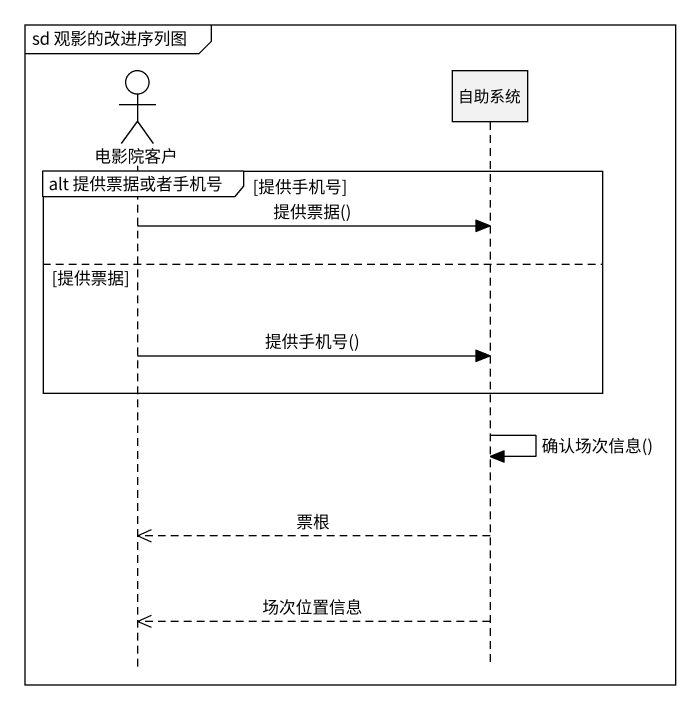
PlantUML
@startuml
mainframe sd 观影的改进序列图
hide footbox
actor 电影院客户
participant 自助系统

group alt 提供票据或者手机号 [提供手机号]
  电影院客户 -> 自助系统 : 提供票据()
else 提供票据
  电影院客户 -> 自助系统 : 提供手机号()
end
自助系统 -> 自助系统 : 确认场次信息()
自助系统 -->> 电影院客户 : 票根
自助系统 -->> 电影院客户 : 场次位置信息
@enduml
